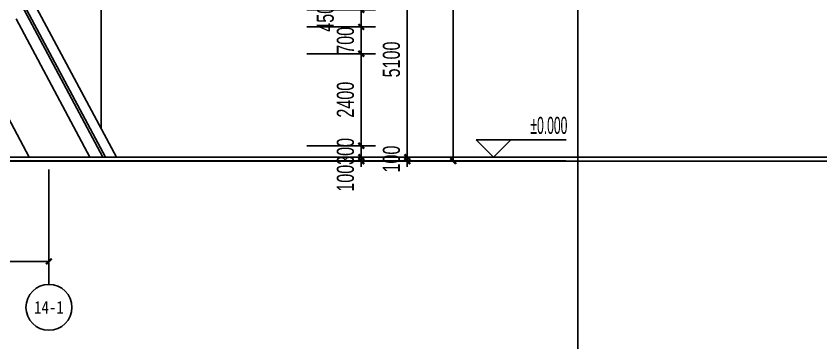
# Model space of a CAD drawing. Extents: x -483182 to 812890, y -390528 to -214858.
# Drawn here: x 350231 to 371229, y -326478 to -317946 of the extents above; entities that cross this region are included whole.
import ezdxf
from ezdxf.enums import TextEntityAlignment as Align

# ---------------------------------------------------------------- set-up
doc = ezdxf.new("R2010")
doc.units = 0
doc.header["$LTSCALE"] = 1000
doc.header["$MEASUREMENT"] = 0
for name, color, linetype in [('01-标注_尺寸', 124, 'Continuous'), ('01-标注_标高', 200, 'Continuous'), ('01-标注_轴线坐标', 132, 'Continuous'), ('02-TEXT_标注', 130, 'Continuous'), ('02-TEXT_轴号', 7, 'Continuous'), ('A-C_窗', 140, 'Continuous'), ('A-SUR_看线', 231, 'Continuous'), ('AXIS_TEXT', 7, 'Continuous'), ('E-立面轮廓', 241, 'Continuous')]:
    doc.layers.add(name, color=color, linetype=linetype)
doc.layers.add('04-不打印_辅助线', color=165, linetype='Continuous', plot=False)
doc.styles.add('_TCH_AXIS', font='STXIHEI_0.TTF', dxfattribs={"width": 0.75})
doc.styles.add('_TCH_DIM', font='ros.shx', dxfattribs={"width": 0.75, "bigfont": 'jd.shx'})
doc.styles.add('_TCH_DIM_T3', font='ros.shx', dxfattribs={"width": 0.705882, "bigfont": 'jd.shx'})
doc.styles.add('COMPLEX', font='COMPLEX')
doc.dimstyles.new('_TCH_ARCH&&150', dxfattribs={"dimtxt": 446.25, "dimasz": 150, "dimexe": 375, "dimexo": 450, "dimgap": 189.375, "dimtad": 1, "dimdec": 0, "dimzin": 0, "dimdsep": 46, "dimtxsty": '_TCH_DIM_T3', "dimblk": 'ARCHTICK', "dimcen": 0.09, "dimclrt": 7, "dimazin": 2, "dimtfac": 1, "dimtdec": 0, "dimtix": 1, "dimtmove": 2, "dimatfit": 3, "dimfxl": 0, "dimtolj": 1, "dimtzin": 0, "dimarcsym": 0})

# ---------------------------------------------------------------- blocks, each defined once
blk = doc.blocks.new('_AXISO')
blk.add_circle((0, 0), 0.5)
at = {"layer": 'AXIS_TEXT', "style": 'COMPLEX', "width": 1.041667}
blk.add_attdef('A', text='', height=0.56, dxfattribs=at).set_placement((-0.25, -0.28), (0.25, -0.28), align=Align.FIT)
blk = doc.blocks.new('_ArchTick')
at = {"color": 0, "linetype": 'ByBlock', "const_width": 0.4}
blk.add_lwpolyline([(-0.5, -0.5), (0.5, 0.5)], dxfattribs=at)
blk = doc.blocks.new('*D801')
at = {"layer": '01-标注_轴线坐标', "color": 0, "lineweight": -2, "transparency": 16777216}
for p, q in [((345688, -322999), (345688, -324724)), ((351088, -322999), (351088, -324724)), ((345688, -324349), (351088, -324349))]:
    blk.add_line(p, q, dxfattribs=at)
at = {"layer": 'Defpoints', "color": 0, "transparency": 16777216}
for p in [(345688, -322549), (351088, -322549), (351088, -324349)]:
    blk.add_point(p, dxfattribs=at)
at = {"layer": '01-标注_轴线坐标', "color": 0, "lineweight": -2, "transparency": 16777216, "xscale": 150, "yscale": 150, "zscale": 150, "rotation": 180}
blk.add_blockref('_ArchTick', (345688, -324349), dxfattribs=at)
at = {"layer": '01-标注_轴线坐标', "color": 0, "lineweight": -2, "transparency": 16777216, "xscale": 150, "yscale": 150, "zscale": 150}
blk.add_blockref('_ArchTick', (351088, -324349), dxfattribs=at)
at = {"layer": '01-标注_轴线坐标', "color": 7, "transparency": 16777216, "insert": (348388, -323937), "char_height": 446.2, "attachment_point": 5, "style": '_TCH_DIM_T3'}
blk.add_mtext('\\A1;5400', dxfattribs=at)
blk = doc.blocks.new('*D845')
at = {"layer": '01-标注_轴线坐标', "color": 0, "lineweight": -2, "transparency": 16777216}
for p, q in [((358489, -321629), (360812, -321629)), ((360437, -321629), (360437, -321479)), ((360437, -321729), (360437, -321629)), ((358489, -321729), (360812, -321729)), ((360437, -321729), (360437, -321879))]:
    blk.add_line(p, q, dxfattribs=at)
at = {"layer": 'Defpoints', "color": 0, "transparency": 16777216}
for p in [(358039, -321629), (360437, -321629), (358039, -321729)]:
    blk.add_point(p, dxfattribs=at)
at = {"layer": '01-标注_轴线坐标', "color": 0, "lineweight": -2, "transparency": 16777216, "xscale": 150, "yscale": 150, "zscale": 150}
for p, rotation in [((360437, -321629), 270), ((360437, -321729), 90)]:
    blk.add_blockref('_ArchTick', p, dxfattribs=dict(at, rotation=rotation))
at = {"layer": '01-标注_轴线坐标', "color": 7, "transparency": 16777216, "insert": (360025, -321679), "char_height": 446.2, "attachment_point": 5, "rotation": 90, "style": '_TCH_DIM_T3'}
blk.add_mtext('\\A1;100', dxfattribs=at)
blk = doc.blocks.new('*D846')
at = {"layer": '01-标注_轴线坐标', "color": 0, "lineweight": -2, "transparency": 16777216}
for p, q in [((358489, -316529), (360812, -316529)), ((360437, -321629), (360437, -316529)), ((358489, -321629), (360812, -321629))]:
    blk.add_line(p, q, dxfattribs=at)
at = {"layer": 'Defpoints', "color": 0, "transparency": 16777216}
for p in [(358039, -316529), (360437, -316529), (358039, -321629)]:
    blk.add_point(p, dxfattribs=at)
at = {"layer": '01-标注_轴线坐标', "color": 0, "lineweight": -2, "transparency": 16777216, "xscale": 150, "yscale": 150, "zscale": 150}
for p, rotation in [((360437, -316529), 90), ((360437, -321629), 270)]:
    blk.add_blockref('_ArchTick', p, dxfattribs=dict(at, rotation=rotation))
at = {"layer": '01-标注_轴线坐标', "color": 7, "transparency": 16777216, "insert": (360025, -319079), "char_height": 446.2, "attachment_point": 5, "rotation": 90, "style": '_TCH_DIM_T3'}
blk.add_mtext('\\A1;5100', dxfattribs=at)
blk = doc.blocks.new('*D849')
at = {"layer": '01-标注_轴线坐标', "color": 0, "lineweight": -2, "transparency": 16777216}
for p, q in [((359687, -309929), (362012, -309929)), ((361637, -321729), (361637, -309929)), ((359687, -321729), (362012, -321729))]:
    blk.add_line(p, q, dxfattribs=at)
at = {"layer": 'Defpoints', "color": 0, "transparency": 16777216}
for p in [(359237, -309929), (361637, -309929), (359237, -321729)]:
    blk.add_point(p, dxfattribs=at)
at = {"layer": '01-标注_轴线坐标', "color": 0, "lineweight": -2, "transparency": 16777216, "xscale": 150, "yscale": 150, "zscale": 150}
for p, rotation in [((361637, -309929), 90), ((361637, -321729), 270)]:
    blk.add_blockref('_ArchTick', p, dxfattribs=dict(at, rotation=rotation))
at = {"layer": '01-标注_轴线坐标', "color": 7, "transparency": 16777216, "insert": (361225, -315829), "char_height": 446.2, "attachment_point": 5, "rotation": 90, "style": '_TCH_DIM_T3'}
blk.add_mtext('\\A1;11800', dxfattribs=at)
blk = doc.blocks.new('*D850')
at = {"layer": '01-标注_尺寸', "color": 0, "lineweight": -2, "transparency": 16777216}
for p, q in [((357816, -321629), (359612, -321629)), ((359237, -321629), (359237, -321479)), ((359237, -321729), (359237, -321629)), ((357816, -321729), (359612, -321729)), ((359237, -321729), (359237, -321879))]:
    blk.add_line(p, q, dxfattribs=at)
at = {"layer": 'Defpoints', "color": 0, "transparency": 16777216}
for p in [(357366, -321629), (359237, -321629), (357366, -321729)]:
    blk.add_point(p, dxfattribs=at)
at = {"layer": '01-标注_尺寸', "color": 0, "lineweight": -2, "transparency": 16777216, "xscale": 150, "yscale": 150, "zscale": 150}
for p, rotation in [((359237, -321629), 270), ((359237, -321729), 90)]:
    blk.add_blockref('_ArchTick', p, dxfattribs=dict(at, rotation=rotation))
at = {"layer": '01-标注_尺寸', "color": 7, "transparency": 16777216, "insert": (358825, -322179), "char_height": 446.2, "attachment_point": 5, "rotation": 90, "style": '_TCH_DIM_T3'}
blk.add_mtext('\\A1;100', dxfattribs=at)
blk = doc.blocks.new('*D851')
at = {"layer": '01-标注_尺寸', "color": 0, "lineweight": -2, "transparency": 16777216}
for p, q in [((359237, -321329), (359237, -321179)), ((357816, -321329), (359612, -321329)), ((359237, -321629), (359237, -321329)), ((357816, -321629), (359612, -321629)), ((359237, -321629), (359237, -321779))]:
    blk.add_line(p, q, dxfattribs=at)
at = {"layer": 'Defpoints', "color": 0, "transparency": 16777216}
for p in [(357366, -321329), (359237, -321329), (357366, -321629)]:
    blk.add_point(p, dxfattribs=at)
at = {"layer": '01-标注_尺寸', "color": 0, "lineweight": -2, "transparency": 16777216, "xscale": 150, "yscale": 150, "zscale": 150}
for p, rotation in [((359237, -321329), 270), ((359237, -321629), 90)]:
    blk.add_blockref('_ArchTick', p, dxfattribs=dict(at, rotation=rotation))
at = {"layer": '01-标注_尺寸', "color": 7, "transparency": 16777216, "insert": (358825, -321479), "char_height": 446.2, "attachment_point": 5, "rotation": 90, "style": '_TCH_DIM_T3'}
blk.add_mtext('\\A1;300', dxfattribs=at)
blk = doc.blocks.new('*D852')
at = {"layer": '01-标注_尺寸', "color": 0, "lineweight": -2, "transparency": 16777216}
for p, q in [((357816, -318929), (359612, -318929)), ((359237, -321329), (359237, -318929)), ((357816, -321329), (359612, -321329))]:
    blk.add_line(p, q, dxfattribs=at)
at = {"layer": 'Defpoints', "color": 0, "transparency": 16777216}
for p in [(357366, -318929), (359237, -318929), (357366, -321329)]:
    blk.add_point(p, dxfattribs=at)
at = {"layer": '01-标注_尺寸', "color": 0, "lineweight": -2, "transparency": 16777216, "xscale": 150, "yscale": 150, "zscale": 150}
for p, rotation in [((359237, -318929), 90), ((359237, -321329), 270)]:
    blk.add_blockref('_ArchTick', p, dxfattribs=dict(at, rotation=rotation))
at = {"layer": '01-标注_尺寸', "color": 7, "transparency": 16777216, "insert": (358825, -320129), "char_height": 446.2, "attachment_point": 5, "rotation": 90, "style": '_TCH_DIM_T3'}
blk.add_mtext('\\A1;2400', dxfattribs=at)
blk = doc.blocks.new('*D853')
at = {"layer": '01-标注_尺寸', "color": 0, "lineweight": -2, "transparency": 16777216}
for p, q in [((359237, -318229), (359237, -318079)), ((357816, -318229), (359612, -318229)), ((359237, -318929), (359237, -318229)), ((357816, -318929), (359612, -318929)), ((359237, -318929), (359237, -319079))]:
    blk.add_line(p, q, dxfattribs=at)
at = {"layer": 'Defpoints', "color": 0, "transparency": 16777216}
for p in [(357366, -318229), (359237, -318229), (357366, -318929)]:
    blk.add_point(p, dxfattribs=at)
at = {"layer": '01-标注_尺寸', "color": 0, "lineweight": -2, "transparency": 16777216, "xscale": 150, "yscale": 150, "zscale": 150}
for p, rotation in [((359237, -318229), 270), ((359237, -318929), 90)]:
    blk.add_blockref('_ArchTick', p, dxfattribs=dict(at, rotation=rotation))
at = {"layer": '01-标注_尺寸', "color": 7, "transparency": 16777216, "insert": (358825, -318579), "char_height": 446.2, "attachment_point": 5, "rotation": 90, "style": '_TCH_DIM_T3'}
blk.add_mtext('\\A1;700', dxfattribs=at)
blk = doc.blocks.new('*D854')
at = {"layer": '01-标注_尺寸', "color": 0, "lineweight": -2, "transparency": 16777216}
for p, q in [((357816, -317779), (359612, -317779)), ((359237, -318229), (359237, -317779)), ((357816, -318229), (359612, -318229))]:
    blk.add_line(p, q, dxfattribs=at)
at = {"layer": 'Defpoints', "color": 0, "transparency": 16777216}
for p in [(357366, -317779), (359237, -317779), (357366, -318229)]:
    blk.add_point(p, dxfattribs=at)
at = {"layer": '01-标注_尺寸', "color": 0, "lineweight": -2, "transparency": 16777216, "xscale": 150, "yscale": 150, "zscale": 150}
for p, rotation in [((359237, -317779), 90), ((359237, -318229), 270)]:
    blk.add_blockref('_ArchTick', p, dxfattribs=dict(at, rotation=rotation))
at = {"layer": '01-标注_尺寸', "color": 7, "transparency": 16777216, "insert": (358300, -318004), "char_height": 446.2, "attachment_point": 5, "rotation": 90, "style": '_TCH_DIM_T3'}
blk.add_mtext('\\A1;450', dxfattribs=at)

msp = doc.modelspace()

# ---------------------------------------------------------------- linework, layer by layer
at = {"layer": '01-标注_标高'}
for p, q in [((362687.4, -321629.4), (362237.4, -321179.4)), ((362237.4, -321179.4), (364584.9, -321179.4)), ((362687.4, -321629.4), (363137.4, -321179.4)), ((361637.4, -321629.4), (363137.4, -321629.4))]:
    msp.add_line(p, q, dxfattribs=at)
at = {"layer": '01-标注_轴线坐标'}
msp.add_line((351088, -321949.2), (351088, -324949.2), dxfattribs=at)
at = {"layer": '04-不打印_辅助线'}
for points in [[(222241, -333841.9), (364891, -333841.9), (364891, -294391.9), (222241, -294391.9)], [(364891, -333841.9), (464041, -333841.9), (464041, -294391.9), (364891, -294391.9)]]:
    msp.add_lwpolyline(points, close=True, dxfattribs=at)
for points in [[(-29082.7, -321629.4), (480719.6, -321629.4)], [(-29082.7, -321729.4), (480719.6, -321729.4)]]:
    msp.add_lwpolyline(points, dxfattribs=at)
at = {"layer": 'A-C_窗'}
msp.add_line((352448, -320877.1), (352448, -317579.4), dxfattribs=at)
at = {"layer": 'A-SUR_看线'}
for points in [[(352849.3, -321629.4), (350315.7, -316879)], [(352565.9, -321629.4), (350315.7, -317410.3)], [(352497.9, -321629.4), (350315.7, -317537.8)], [(352157.9, -321629.4), (350231.3, -318017)], [(350574.7, -321629.4), (348761.3, -318229.4)]]:
    msp.add_lwpolyline(points, dxfattribs=at)
at = {"layer": 'E-立面轮廓', "const_width": 50}
msp.add_lwpolyline([(364576.5, -321729.4), (222765.5, -321729.4)], dxfattribs=at)

# ---------------------------------------------------------------- block references
at = {"layer": '01-标注_轴线坐标'}
ref = msp.add_blockref('_AXISO', (351088, -325549.2), dxfattribs=dict(at, xscale=1200, yscale=1200, zscale=1200))
ref.add_attrib('A', '14-1', dxfattribs={"layer": '02-TEXT_轴号', "height": 323.9, "style": '_TCH_AXIS', "width": 1.195229}).set_placement((350700.5, -325711.2), (351475.5, -325711.2), align=Align.FIT)

# ---------------------------------------------------------------- texts
at = {"layer": '02-TEXT_标注', "style": '_TCH_DIM', "width": 0.529412}
msp.add_text('%%P0.000', height=446.25, dxfattribs=at).set_placement((363650.1, -321021.9))

# ---------------------------------------------------------------- dimensions: what is measured, and where the dimension line sits
at = {"layer": '01-标注_尺寸'}
for base, p1, p2, picture, middle in [((359237.4, -317779.4), (357366, -318229.4), (357366, -317779.4), '*D854', (358299.9, -318004.4)), ((359237.4, -321629.4), (357366, -321729.4), (357366, -321629.4), '*D850', (358824.9, -322179.4))]:
    dim = msp.add_linear_dim(base=base, p1=p1, p2=p2, angle=90, dimstyle='_TCH_ARCH&&150', dxfattribs=at)
    dim.commit()
    dim.dimension.update_dxf_attribs({"geometry": picture, "text_midpoint": middle, "dimtype": 161})
for p1, p2, picture, middle in [((357366, -318929.4), (357366, -318229.4), '*D853', (358824.9, -318579.4)), ((357366, -321329.4), (357366, -318929.4), '*D852', (358824.9, -320129.4)), ((357366, -321629.4), (357366, -321329.4), '*D851', (358824.9, -321479.4))]:
    dim = msp.add_aligned_dim(p1=p1, p2=p2, distance=-1871.5, dimstyle='_TCH_ARCH&&150', dxfattribs=at)
    dim.commit()
    dim.dimension.update_dxf_attribs({"geometry": picture, "text_midpoint": middle})
at = {"layer": '01-标注_轴线坐标'}
for p1, p2, distance, picture, middle in [((359237.4, -321729.4), (359237.4, -309929.4), -2400, '*D849', (361224.9, -315829.4)), ((358038.6, -321629.4), (358038.6, -316529.4), -2398.8, '*D846', (360024.9, -319079.4)), ((358038.6, -321729.4), (358038.6, -321629.4), -2398.8, '*D845', (360024.9, -321679.4)), ((345688, -322549.2), (351088, -322549.2), -1800, '*D801', (348388, -323936.7))]:
    dim = msp.add_aligned_dim(p1=p1, p2=p2, distance=distance, dimstyle='_TCH_ARCH&&150', dxfattribs=at)
    dim.commit()
    dim.dimension.update_dxf_attribs({"geometry": picture, "text_midpoint": middle})

doc.saveas('drawing.dxf')
